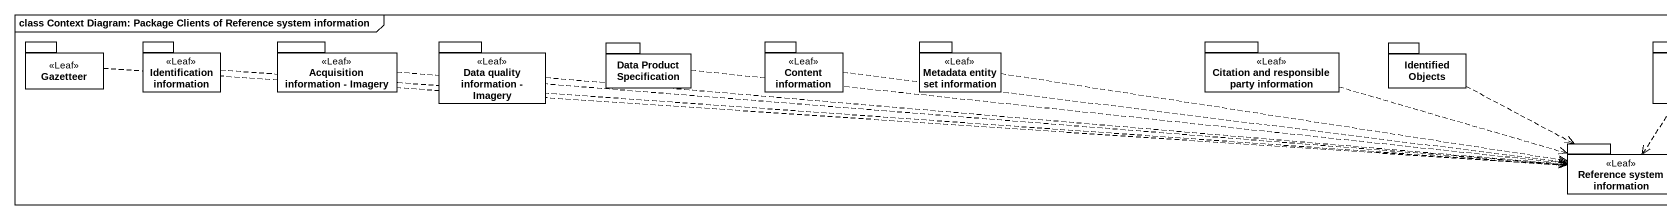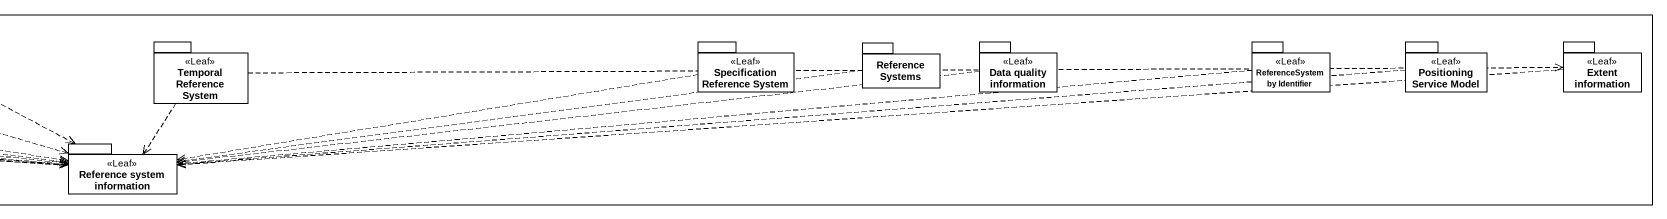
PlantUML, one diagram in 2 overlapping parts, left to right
@startuml
mainframe class Context Diagram: Package Clients of Reference system information
package Gazetteer <<Leaf>> {
}
package "Identification information" as Identification_information <<Leaf>> {
}
package "Acquisition information - Imagery" as Acquisition_information <<Leaf>> {
}
package "Data quality information - Imagery" as Data_quality_information <<Leaf>> {
}
package "Data Product Specification" as Data_Product_Specification {
}
package "Content information" as Content_information <<Leaf>> {
}
package "Metadata entity set information" as Metadata_entity_set <<Leaf>> {
}
package "Citation and responsible party information" as Citation_and_responsible <<Leaf>> {
}
package "Identified Objects" as Identified_Objects {
}
package "Temporal Reference System" as Temporal_Reference_System <<Leaf>> {
}
package "Specification Reference System" as Specification_Reference <<Leaf>> {
}
package "Reference Systems" as Reference_Systems {
}
package "Data quality information" as Data_quality_information_2 <<Leaf>> {
}
package "ReferenceSystem by Identifier" as ReferenceSystem_by <<Leaf>> {
}
package "Positioning Service Model" as Positioning_Service_Model <<Leaf>> {
}
package "Extent information" as Extent_information <<Leaf>> {
}
package "Reference system information" as Reference_system_information <<Leaf>> {
}
Gazetteer .right.> Reference_system_information
Identification_information .right.> Reference_system_information
Acquisition_information .right.> Reference_system_information
Data_quality_information .right.> Reference_system_information
Data_Product_Specification .right.> Reference_system_information
Content_information .right.> Reference_system_information
Metadata_entity_set .right.> Reference_system_information
Citation_and_responsible .right.> Reference_system_information
Identified_Objects .right.> Reference_system_information
Temporal_Reference_System .right.> Extent_information
Temporal_Reference_System ..> Reference_system_information
Specification_Reference .left.> Reference_system_information
Reference_Systems .left.> Reference_system_information
Data_quality_information_2 .left.> Reference_system_information
ReferenceSystem_by .left.> Reference_system_information
Positioning_Service_Model .left.> Reference_system_information
Extent_information .left.> Reference_system_information
@enduml
